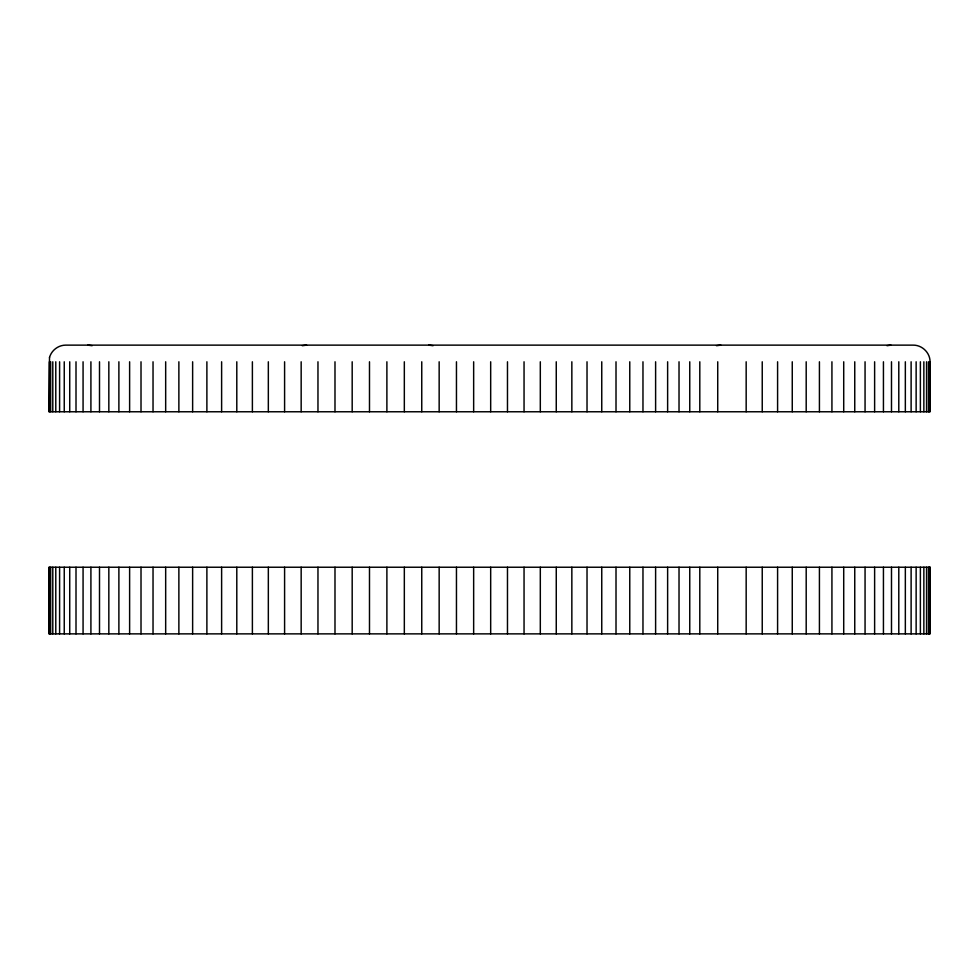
<?xml version="1.0" encoding="UTF-8"?>
<svg xmlns="http://www.w3.org/2000/svg" width="979" height="979" viewBox="0 0 979 979"><rect width="100%" height="100%" fill="white"/><g stroke="black" fill="none" stroke-linecap="round" stroke-linejoin="round"><path stroke-width="1.47" d="M302.291 345.697L306.598 345.134M716.518 345.697L720.825 345.134M890.939 345.134L887.011 345.697M428.753 345.134L433.061 345.697M87.816 345.134L92.124 345.697M929.658 361.789L929.658 411.767M929.658 567.233L929.658 633.866M928.508 361.789L928.508 411.767M928.508 567.233L928.508 633.866M926.562 361.789L926.562 411.767M926.562 567.233L926.562 633.866M923.858 361.789L923.858 411.767M923.858 567.233L923.858 633.866M920.382 361.789L920.382 411.767M920.382 567.233L920.382 633.866M916.136 361.789L916.136 411.767M916.136 567.233L916.136 633.866M911.119 361.789L911.119 411.767M911.119 567.233L911.119 633.866M905.342 361.789L905.342 411.767M905.342 567.233L905.342 633.866M898.795 361.789L898.795 411.767M898.795 567.233L898.795 633.866M891.49 361.789L891.49 411.767M891.49 567.233L891.49 633.866M883.437 361.789L883.437 411.767M883.437 567.233L883.437 633.866M874.626 361.789L874.626 411.767M874.626 567.233L874.626 633.866M865.057 361.789L865.057 411.767M865.057 567.233L865.057 633.866M854.753 361.789L854.753 411.767M854.753 567.233L854.753 633.866M843.714 361.789L843.714 411.767M843.714 567.233L843.714 633.866M831.93 361.789L831.93 411.767M831.93 567.233L831.93 633.866M819.423 361.789L819.423 411.767M819.423 567.233L819.423 633.866M806.194 361.789L806.194 411.767M806.194 567.233L806.194 633.866M792.256 361.789L792.256 411.767M792.256 567.233L792.256 633.866M777.595 361.789L777.595 411.767M777.595 567.233L777.595 633.866M762.237 361.789L762.237 411.767M762.237 567.233L762.237 633.866M746.169 361.789L746.169 411.767M746.169 567.233L746.169 633.866M717.729 361.789L717.729 411.767M717.729 567.233L717.729 633.866M699.801 361.789L699.801 411.767M699.801 567.233L699.801 633.866M689.754 361.789L689.754 411.767M689.754 567.233L689.754 633.866M679.022 361.789L679.022 411.767M679.022 567.233L679.022 633.866M667.629 361.789L667.629 411.767M667.629 567.233L667.629 633.866M655.612 361.789L655.612 411.767M655.612 567.233L655.612 633.866M642.97 361.789L642.97 411.767M642.97 567.233L642.97 633.866M629.766 361.789L629.766 411.767M629.766 567.233L629.766 633.866M616.011 361.789L616.011 411.767M616.011 567.233L616.011 633.866M601.755 361.789L601.755 411.767M601.755 567.233L601.755 633.866M587.021 361.789L587.021 411.767M587.021 567.233L587.021 633.866M571.846 361.789L571.846 411.767M571.846 567.233L571.846 633.866M556.256 361.789L556.256 411.767M556.256 567.233L556.256 633.866M540.31 361.789L540.31 411.767M540.31 567.233L540.31 633.866M524.046 361.789L524.046 411.767M524.046 567.233L524.046 633.866M507.477 361.789L507.477 411.767M507.477 567.233L507.477 633.866M490.675 361.789L490.675 411.767M490.675 567.233L490.675 633.866M473.652 361.789L473.652 411.767M473.652 567.233L473.652 633.866M456.459 361.789L456.459 411.767M456.459 567.233L456.459 633.866M439.155 361.789L439.155 411.767M439.155 567.233L439.155 633.866M421.753 361.789L421.753 411.767M421.753 567.233L421.753 633.866M404.327 361.789L404.327 411.767M404.327 567.233L404.327 633.866M386.889 361.789L386.889 411.767M386.889 567.233L386.889 633.866M369.487 361.789L369.487 411.767M369.487 567.233L369.487 633.866M352.183 361.789L352.183 411.767M352.183 567.233L352.183 633.866M334.989 361.789L334.989 411.767M334.989 567.233L334.989 633.866M317.967 361.789L317.967 411.767M317.967 567.233L317.967 633.866M301.165 361.789L301.165 411.767M301.165 567.233L301.165 633.866M284.595 361.789L284.595 411.767M284.595 567.233L284.595 633.866M268.332 361.789L268.332 411.767M268.332 567.233L268.332 633.866M252.386 361.789L252.386 411.767M252.386 567.233L252.386 633.866M236.796 361.789L236.796 411.767M236.796 567.233L236.796 633.866M221.621 361.789L221.621 411.767M221.621 567.233L221.621 633.866M206.887 361.789L206.887 411.767M206.887 567.233L206.887 633.866M192.63 361.789L192.63 411.767M192.63 567.233L192.63 633.866M178.876 361.789L178.876 411.767M178.876 567.233L178.876 633.866M165.671 361.789L165.671 411.767M165.671 567.233L165.671 633.866M153.03 361.789L153.03 411.767M153.03 567.233L153.03 633.866M141.013 361.789L141.013 411.767M141.013 567.233L141.013 633.866M129.62 361.789L129.62 411.767M129.62 567.233L129.62 633.866M118.887 361.789L118.887 411.767M118.887 567.233L118.887 633.866M108.84 361.789L108.84 411.767M108.84 567.233L108.84 633.866M99.503 361.789L99.503 411.767M99.503 567.233L99.503 633.866M90.912 361.789L90.912 411.767M90.912 567.233L90.912 633.866M83.068 361.789L83.068 411.767M83.068 567.233L83.068 633.866M76.007 361.789L76.007 411.767M76.007 567.233L76.007 633.866M69.729 361.789L69.729 411.767M69.729 567.233L69.729 633.866M64.247 361.789L64.247 411.767M64.247 567.233L64.247 633.866M59.597 361.789L59.597 411.767M59.597 567.233L59.597 633.866M55.779 361.789L55.779 411.767M55.779 567.233L55.779 633.866M52.793 361.789L52.793 411.767M52.793 567.233L52.793 633.866M50.663 361.789L50.663 411.767M50.663 567.233L50.663 633.866M49.378 361.789L49.378 411.767M49.378 567.233L49.378 633.866M49.513 357.482L48.95 411.767L930.05 411.767L930.05 361.789C930.136 352.697 922.034 344.914 913.003 345.134L65.617 345.134C58.25 345.171 51.459 350.372 49.513 357.482M930.05 567.233L48.95 567.233L48.95 633.866L930.05 633.866L930.05 567.233"/></g></svg>
